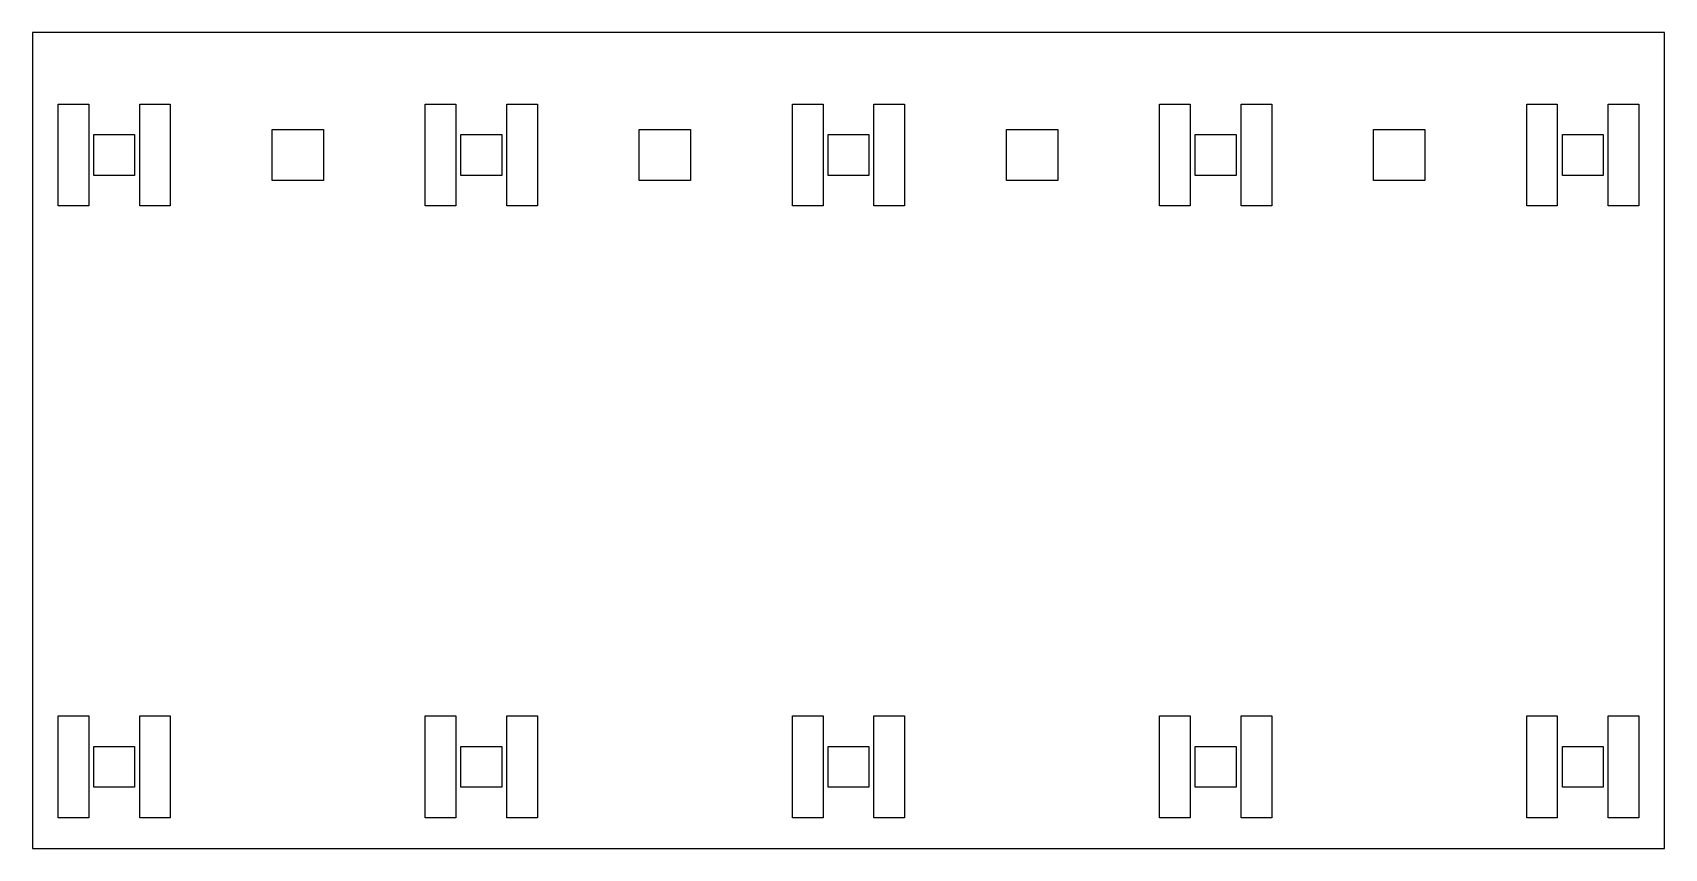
# Model space of a CAD drawing. Header units: millimetres. Extents: x 0 to 160, y 0 to 80.
import ezdxf

# ---------------------------------------------------------------- set-up
doc = ezdxf.new("R2010")
doc.units = ezdxf.units.MM

msp = doc.modelspace()

# ---------------------------------------------------------------- linework, layer by layer
for points in [[(0, 80), (0, 0), (160, 0), (160, 80)], [(2.5, 73), (5.5, 73), (5.5, 63), (2.5, 63)], [(10.5, 73), (13.5, 73), (13.5, 63), (10.5, 63)], [(41.5, 73), (41.5, 63), (38.5, 63), (38.5, 73)], [(46.5, 63), (46.5, 73), (49.5, 73), (49.5, 63)], [(77.5, 73), (77.5, 63), (74.5, 63), (74.5, 73)], [(82.5, 63), (82.5, 73), (85.5, 73), (85.5, 63)], [(113.5, 73), (113.5, 63), (110.5, 63), (110.5, 73)], [(118.5, 63), (118.5, 73), (121.5, 73), (121.5, 63)], [(149.5, 73), (149.5, 63), (146.5, 63), (146.5, 73)], [(154.5, 73), (157.5, 73), (157.5, 63), (154.5, 63)], [(23.49, 65.49), (23.49, 70.51), (28.51, 70.51), (28.51, 65.49)], [(59.49, 65.49), (59.49, 70.51), (64.51, 70.51), (64.51, 65.49)], [(95.49, 65.49), (95.49, 70.51), (100.51, 70.51), (100.51, 65.49)], [(131.49, 65.49), (131.49, 70.51), (136.51, 70.51), (136.51, 65.49)], [(6, 70), (10, 70), (10, 66), (6, 66)], [(46, 70), (46, 66), (42, 66), (42, 70)], [(82, 70), (82, 66), (78, 66), (78, 70)], [(118, 70), (118, 66), (114, 66), (114, 70)], [(154, 66), (150, 66), (150, 70), (154, 70)], [(2.5, 3), (2.5, 13), (5.5, 13), (5.5, 3)], [(10.5, 3), (10.5, 13), (13.5, 13), (13.5, 3)], [(41.5, 13), (41.5, 3), (38.5, 3), (38.5, 13)], [(46.5, 3), (46.5, 13), (49.5, 13), (49.5, 3)], [(77.5, 13), (77.5, 3), (74.5, 3), (74.5, 13)], [(82.5, 3), (82.5, 13), (85.5, 13), (85.5, 3)], [(113.5, 13), (113.5, 3), (110.5, 3), (110.5, 13)], [(118.5, 3), (118.5, 13), (121.5, 13), (121.5, 3)], [(149.5, 3), (146.5, 3), (146.5, 13), (149.5, 13)], [(157.5, 3), (154.5, 3), (154.5, 13), (157.5, 13)], [(10, 6), (6, 6), (6, 10), (10, 10)], [(46, 10), (46, 6), (42, 6), (42, 10)], [(82, 10), (82, 6), (78, 6), (78, 10)], [(118, 10), (118, 6), (114, 6), (114, 10)], [(150, 10), (154, 10), (154, 6), (150, 6)]]:
    msp.add_lwpolyline(points, close=True)

doc.saveas('drawing.dxf')
